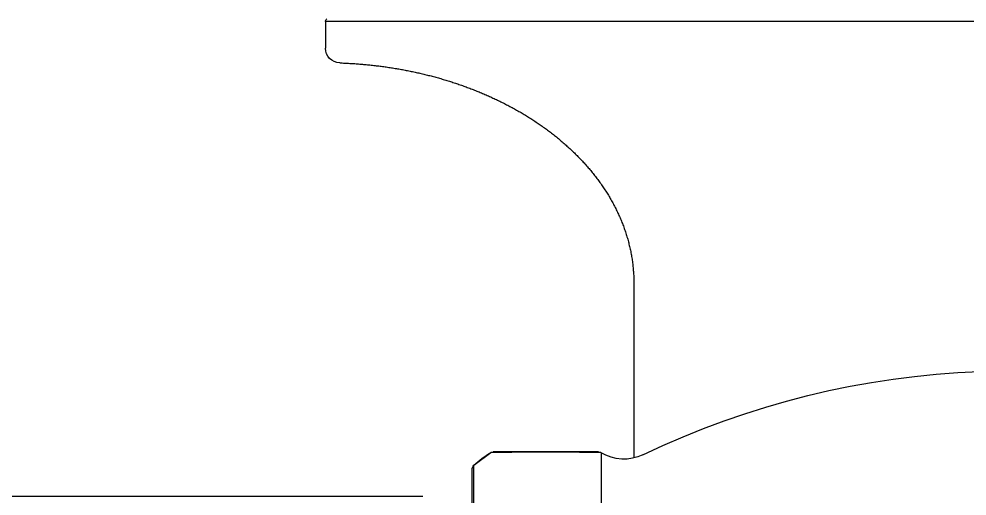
# Model space of a CAD drawing. Header units: millimetres. Extents: x 0 to 3800, y -67 to 2530.
# Drawn here: x 2275.2 to 2341.5, y 970.6 to 1003.9 of the extents above; entities that cross this region are included whole.
import ezdxf

# ---------------------------------------------------------------- set-up
doc = ezdxf.new("R2010")
doc.units = ezdxf.units.MM
doc.layers.add('내부선 및 부속', color=4, linetype='Continuous')

msp = doc.modelspace()

# ---------------------------------------------------------------- linework, layer by layer
at = {"layer": '내부선 및 부속', "linetype": 'Continuous'}
for p, q in [((2296.606, 1003.719), (2296.606, 1001.854)), ((2296.606, 1003.719), (2296.606, 1001.854)), ((2388.996, 1003.719), (2296.606, 1003.719)), ((2318.164, 985.446), (2318.164, 973.22)), ((2306.972, 972.707), (2308.159, 973.596)), ((2308.193, 973.597), (2308.159, 973.596)), ((2308.51, 973.602), (2308.193, 973.597)), ((2315.692, 973.641), (2308.318, 973.641)), ((2315.753, 973.598), (2315.496, 973.602)), ((2315.851, 973.596), (2315.753, 973.598)), ((2315.851, 973.596), (2315.867, 973.587)), ((2315.867, 973.587), (2315.867, 934.686)), ((2306.872, 935.792), (2306.872, 972.48)), ((2306.972, 935.565), (2306.972, 972.707)), ((2244.226, 970.561), (2303.407, 970.561))]:
    msp.add_line(p, q, dxfattribs=at)
at = {"layer": '내부선 및 부속', "linetype": 'Continuous', "flags": 128}
for points in [[(2296.606, 1003.719, -0.267951), (2296.709, 1003.896)], [(2297.599, 1000.828, -0.404523), (2296.606, 1001.854)], [(2318.797, 973.443, -0.207521), (2366.215, 975.257)], [(2306.972, 972.707, -0.049937), (2308.159, 973.596)], [(2308.159, 973.596, -0.136614), (2308.318, 973.641)], [(2315.692, 973.641, -0.136614), (2315.851, 973.596)], [(2315.851, 973.596, -0.000625), (2315.867, 973.587)], [(2318.797, 973.443, -0.253503), (2315.867, 973.587)], [(2306.872, 972.48, -0.21004), (2306.972, 972.707)]]:
    msp.add_lwpolyline(points, format="xyb", dxfattribs=at)
for points in [[(2297.599, 1000.827), (2297.687, 1000.824), (2297.775, 1000.821), (2297.863, 1000.817), (2297.952, 1000.813), (2298.04, 1000.809), (2298.128, 1000.805), (2298.216, 1000.8), (2298.305, 1000.795), (2298.393, 1000.79), (2298.481, 1000.785), (2298.57, 1000.779), (2298.658, 1000.773), (2298.746, 1000.767), (2298.834, 1000.761), (2298.923, 1000.754), (2299.011, 1000.747), (2299.099, 1000.74), (2299.187, 1000.733), (2299.276, 1000.725), (2299.364, 1000.717), (2299.452, 1000.709), (2299.54, 1000.7), (2299.628, 1000.691), (2299.717, 1000.682), (2299.805, 1000.673), (2299.893, 1000.663), (2299.981, 1000.654), (2300.069, 1000.643), (2300.157, 1000.633), (2300.245, 1000.623), (2300.333, 1000.612), (2300.421, 1000.6), (2300.509, 1000.589), (2300.597, 1000.577), (2300.685, 1000.565), (2300.772, 1000.553), (2300.86, 1000.541), (2300.948, 1000.528), (2301.036, 1000.515), (2301.123, 1000.502), (2301.211, 1000.488), (2301.299, 1000.474), (2301.386, 1000.46), (2301.474, 1000.446), (2301.561, 1000.431), (2301.649, 1000.417), (2301.736, 1000.401), (2301.823, 1000.386), (2301.911, 1000.37), (2301.998, 1000.354), (2302.085, 1000.338), (2302.172, 1000.322), (2302.259, 1000.305), (2302.346, 1000.288), (2302.433, 1000.271), (2302.52, 1000.253), (2302.607, 1000.235), (2302.694, 1000.217), (2302.781, 1000.199), (2302.868, 1000.18), (2302.954, 1000.161), (2303.041, 1000.142), (2303.127, 1000.122), (2303.214, 1000.103), (2303.3, 1000.083), (2303.386, 1000.062), (2303.473, 1000.042), (2303.559, 1000.021), (2303.645, 1000), (2303.731, 999.979), (2303.817, 999.957), (2303.903, 999.935), (2303.989, 999.913), (2304.074, 999.89), (2304.16, 999.868), (2304.245, 999.845), (2304.331, 999.821), (2304.416, 999.798), (2304.502, 999.774), (2304.587, 999.75), (2304.672, 999.725), (2304.757, 999.701), (2304.842, 999.676), (2304.927, 999.65), (2305.012, 999.625), (2305.096, 999.599), (2305.181, 999.573), (2305.266, 999.547), (2305.35, 999.52), (2305.434, 999.493), (2305.519, 999.466), (2305.603, 999.439), (2305.687, 999.411), (2305.771, 999.383), (2305.854, 999.354), (2305.938, 999.326), (2306.022, 999.297), (2306.105, 999.268), (2306.189, 999.238), (2306.272, 999.209), (2306.272, 999.209), (2306.355, 999.179), (2306.438, 999.148), (2306.521, 999.118), (2306.604, 999.087), (2306.687, 999.056), (2306.77, 999.025), (2306.852, 998.993), (2306.934, 998.961), (2307.017, 998.929), (2307.099, 998.896), (2307.181, 998.863), (2307.263, 998.83), (2307.345, 998.797), (2307.426, 998.763), (2307.508, 998.729), (2307.589, 998.695), (2307.671, 998.66), (2307.752, 998.625), (2307.833, 998.59), (2307.914, 998.554), (2307.995, 998.519), (2308.075, 998.483), (2308.156, 998.446), (2308.236, 998.41), (2308.317, 998.373), (2308.397, 998.335), (2308.477, 998.298), (2308.556, 998.26), (2308.636, 998.222), (2308.716, 998.183), (2308.795, 998.145), (2308.874, 998.106), (2308.954, 998.066), (2309.033, 998.027), (2309.111, 997.987), (2309.19, 997.947), (2309.269, 997.906), (2309.347, 997.865), (2309.425, 997.824), (2309.504, 997.783), (2309.581, 997.741), (2309.659, 997.699), (2309.737, 997.657), (2309.814, 997.614), (2309.892, 997.571), (2309.969, 997.528), (2310.046, 997.484), (2310.122, 997.44), (2310.199, 997.396), (2310.275, 997.352), (2310.352, 997.307), (2310.428, 997.262), (2310.503, 997.216), (2310.579, 997.17), (2310.655, 997.124), (2310.73, 997.078), (2310.805, 997.031), (2310.88, 996.984), (2310.955, 996.937), (2311.029, 996.889), (2311.103, 996.841), (2311.177, 996.793), (2311.251, 996.745), (2311.325, 996.696), (2311.398, 996.646), (2311.472, 996.597), (2311.545, 996.547), (2311.617, 996.497), (2311.69, 996.446), (2311.762, 996.395), (2311.834, 996.344), (2311.906, 996.293), (2311.978, 996.241), (2312.049, 996.189), (2312.121, 996.136), (2312.192, 996.084), (2312.262, 996.03), (2312.333, 995.977), (2312.403, 995.923), (2312.473, 995.869), (2312.543, 995.815), (2312.612, 995.76), (2312.681, 995.705), (2312.75, 995.649), (2312.819, 995.594), (2312.887, 995.538), (2312.955, 995.481), (2313.023, 995.425), (2313.091, 995.368), (2313.158, 995.31), (2313.225, 995.252), (2313.292, 995.194), (2313.358, 995.136), (2313.425, 995.077), (2313.49, 995.018), (2313.556, 994.959), (2313.621, 994.899), (2313.686, 994.839), (2313.751, 994.779), (2313.815, 994.718), (2313.815, 994.718), (2313.879, 994.657), (2313.943, 994.596), (2314.006, 994.534), (2314.07, 994.472), (2314.132, 994.41), (2314.195, 994.347), (2314.257, 994.284), (2314.319, 994.221), (2314.38, 994.157), (2314.441, 994.093), (2314.502, 994.029), (2314.562, 993.964), (2314.622, 993.899), (2314.682, 993.834), (2314.741, 993.769), (2314.8, 993.703), (2314.859, 993.636), (2314.917, 993.57), (2314.975, 993.503), (2315.033, 993.436), (2315.09, 993.368), (2315.147, 993.3), (2315.203, 993.232), (2315.259, 993.163), (2315.315, 993.094), (2315.37, 993.025), (2315.424, 992.956), (2315.479, 992.886), (2315.533, 992.816), (2315.586, 992.745), (2315.639, 992.674), (2315.692, 992.603), (2315.744, 992.532), (2315.796, 992.46), (2315.847, 992.388), (2315.898, 992.316), (2315.949, 992.243), (2315.999, 992.17), (2316.048, 992.097), (2316.097, 992.023), (2316.146, 991.949), (2316.194, 991.875), (2316.242, 991.8), (2316.289, 991.726), (2316.336, 991.65), (2316.382, 991.575), (2316.428, 991.499), (2316.473, 991.423), (2316.518, 991.347), (2316.562, 991.27), (2316.605, 991.193), (2316.649, 991.116), (2316.691, 991.038), (2316.733, 990.961), (2316.775, 990.882), (2316.816, 990.804), (2316.856, 990.725), (2316.896, 990.646), (2316.936, 990.567), (2316.975, 990.488), (2317.013, 990.408), (2317.051, 990.328), (2317.088, 990.247), (2317.125, 990.167), (2317.161, 990.086), (2317.196, 990.005), (2317.231, 989.923), (2317.265, 989.842), (2317.299, 989.76), (2317.332, 989.678), (2317.365, 989.596), (2317.397, 989.513), (2317.428, 989.43), (2317.459, 989.347), (2317.489, 989.264), (2317.519, 989.181), (2317.548, 989.097), (2317.576, 989.013), (2317.603, 988.929), (2317.631, 988.845), (2317.657, 988.76), (2317.683, 988.675), (2317.708, 988.59), (2317.732, 988.505), (2317.756, 988.42), (2317.779, 988.334), (2317.802, 988.249), (2317.824, 988.163), (2317.845, 988.077), (2317.866, 987.99), (2317.886, 987.904), (2317.905, 987.817), (2317.923, 987.731), (2317.941, 987.644), (2317.958, 987.557), (2317.975, 987.47), (2317.991, 987.383), (2318.006, 987.295), (2318.02, 987.208), (2318.034, 987.12), (2318.034, 987.12), (2318.047, 987.033), (2318.06, 986.945), (2318.072, 986.857), (2318.083, 986.769), (2318.093, 986.681), (2318.103, 986.593), (2318.112, 986.505), (2318.12, 986.417), (2318.127, 986.329), (2318.134, 986.24), (2318.14, 986.152), (2318.146, 986.064), (2318.151, 985.975), (2318.154, 985.887), (2318.158, 985.799), (2318.16, 985.71), (2318.162, 985.622), (2318.163, 985.534), (2318.164, 985.445), (2318.164, 985.445)], [(2315.496, 973.601), (2315.452, 973.602), (2315.408, 973.603), (2315.364, 973.603), (2315.32, 973.604), (2315.276, 973.605), (2315.232, 973.605), (2315.188, 973.606), (2315.144, 973.606), (2315.1, 973.607), (2315.057, 973.607), (2315.013, 973.608), (2314.969, 973.608), (2314.925, 973.609), (2314.881, 973.609), (2314.837, 973.61), (2314.793, 973.61), (2314.749, 973.611), (2314.705, 973.611), (2314.661, 973.612), (2314.617, 973.612), (2314.573, 973.613), (2314.529, 973.613), (2314.485, 973.614), (2314.441, 973.614), (2314.397, 973.614), (2314.354, 973.615), (2314.31, 973.615), (2314.266, 973.616), (2314.222, 973.616), (2314.178, 973.616), (2314.134, 973.617), (2314.09, 973.617), (2314.046, 973.617), (2314.002, 973.618), (2313.958, 973.618), (2313.914, 973.618), (2313.87, 973.619), (2313.826, 973.619), (2313.782, 973.619), (2313.738, 973.619), (2313.694, 973.62), (2313.65, 973.62), (2313.607, 973.62), (2313.563, 973.62), (2313.519, 973.621), (2313.475, 973.621), (2313.431, 973.621), (2313.387, 973.621), (2313.343, 973.622), (2313.299, 973.622), (2313.255, 973.622), (2313.211, 973.622), (2313.167, 973.622), (2313.123, 973.622), (2313.079, 973.623), (2313.035, 973.623), (2312.991, 973.623), (2312.947, 973.623), (2312.903, 973.623), (2312.86, 973.623), (2312.816, 973.623), (2312.772, 973.624), (2312.728, 973.624), (2312.684, 973.624), (2312.64, 973.624), (2312.596, 973.624), (2312.552, 973.624), (2312.508, 973.624), (2312.464, 973.624), (2312.42, 973.624), (2312.376, 973.624), (2312.332, 973.624), (2312.288, 973.624), (2312.244, 973.624), (2312.2, 973.624), (2312.156, 973.624), (2312.113, 973.624), (2312.069, 973.624), (2312.025, 973.624), (2311.981, 973.624), (2311.937, 973.624), (2311.893, 973.624), (2311.849, 973.624), (2311.805, 973.624), (2311.761, 973.624), (2311.717, 973.624), (2311.673, 973.624), (2311.629, 973.624), (2311.585, 973.624), (2311.541, 973.624), (2311.497, 973.624), (2311.453, 973.624), (2311.409, 973.624), (2311.366, 973.624), (2311.322, 973.624), (2311.278, 973.624), (2311.234, 973.624), (2311.19, 973.623), (2311.146, 973.623), (2311.102, 973.623), (2311.102, 973.623), (2311.058, 973.623), (2311.014, 973.623), (2310.97, 973.623), (2310.926, 973.623), (2310.882, 973.622), (2310.838, 973.622), (2310.794, 973.622), (2310.75, 973.622), (2310.706, 973.622), (2310.662, 973.622), (2310.619, 973.621), (2310.575, 973.621), (2310.531, 973.621), (2310.487, 973.621), (2310.443, 973.62), (2310.399, 973.62), (2310.355, 973.62), (2310.311, 973.62), (2310.267, 973.619), (2310.223, 973.619), (2310.179, 973.619), (2310.135, 973.619), (2310.091, 973.618), (2310.047, 973.618), (2310.003, 973.618), (2309.959, 973.617), (2309.915, 973.617), (2309.872, 973.617), (2309.828, 973.616), (2309.784, 973.616), (2309.74, 973.616), (2309.696, 973.615), (2309.652, 973.615), (2309.608, 973.614), (2309.564, 973.614), (2309.52, 973.614), (2309.476, 973.613), (2309.432, 973.613), (2309.388, 973.612), (2309.344, 973.612), (2309.3, 973.611), (2309.256, 973.611), (2309.212, 973.61), (2309.169, 973.61), (2309.125, 973.609), (2309.081, 973.609), (2309.037, 973.608), (2308.993, 973.608), (2308.949, 973.607), (2308.905, 973.607), (2308.861, 973.606), (2308.817, 973.606), (2308.773, 973.605), (2308.729, 973.604), (2308.685, 973.604), (2308.641, 973.603), (2308.597, 973.603), (2308.553, 973.602), (2308.509, 973.601), (2308.509, 973.601)]]:
    msp.add_lwpolyline(points, dxfattribs=at)

doc.saveas('drawing.dxf')
